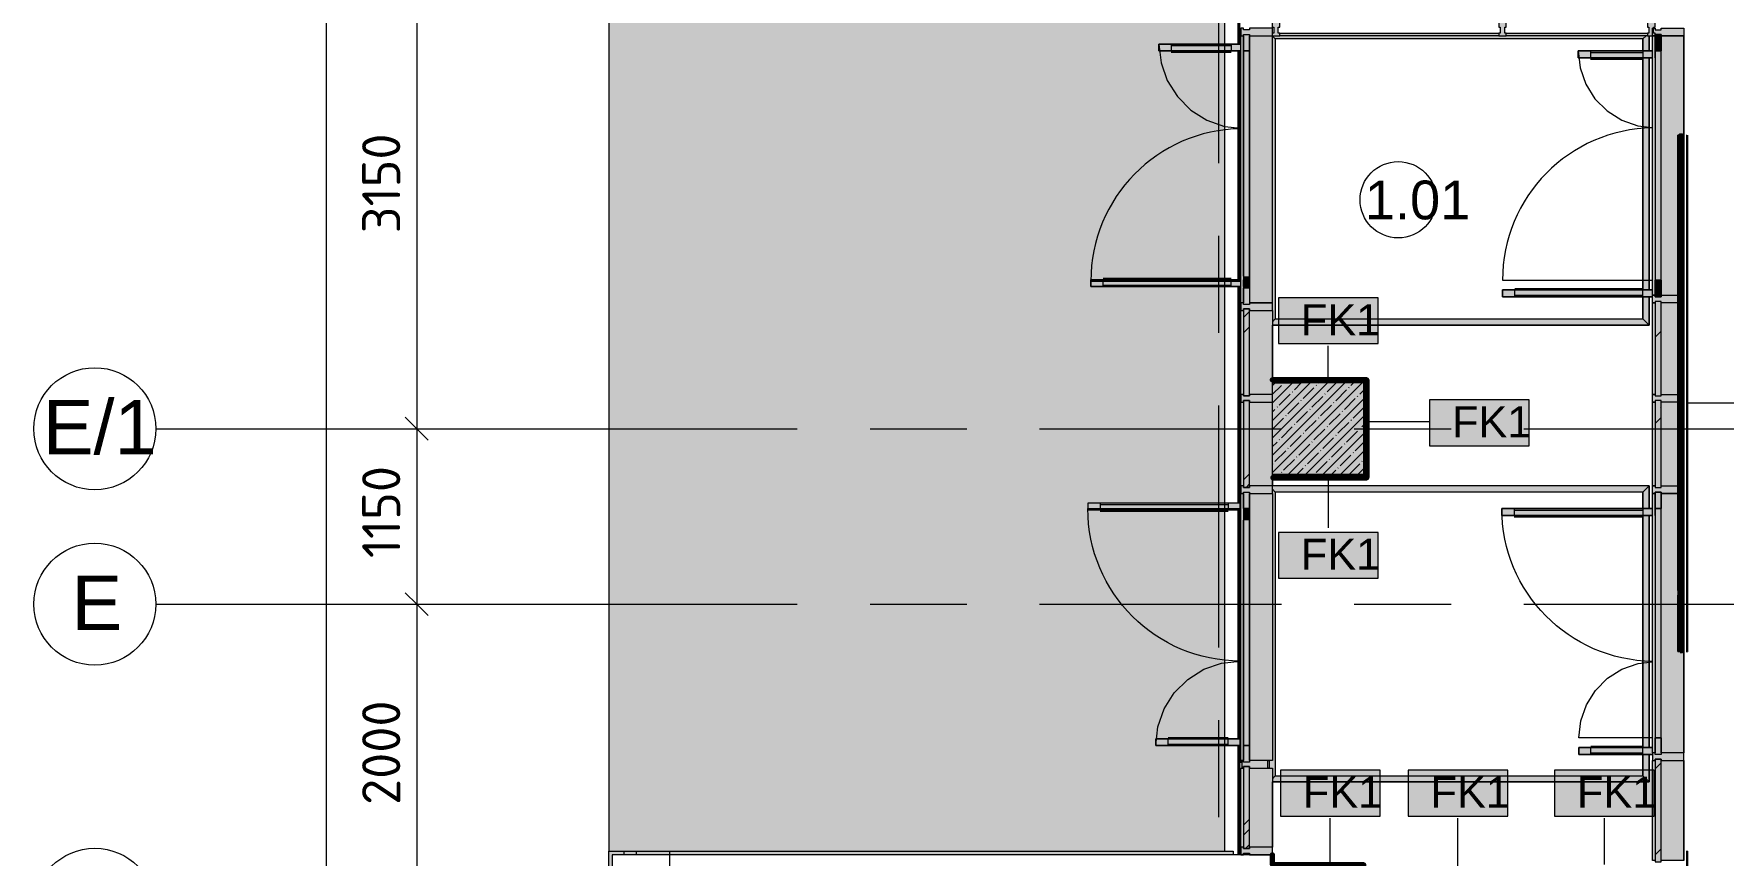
# Model space of a CAD drawing. Header units: millimetres. Extents: x -3817 to 677485, y -22715 to 103890.
# Drawn here: x -3817 to 7260, y 17265 to 22650 of the extents above; entities that cross this region are included whole.
import ezdxf

# ---------------------------------------------------------------- set-up
doc = ezdxf.new("R2010")
doc.units = ezdxf.units.MM
doc.layers.add('PDF _Геометрия', color=7, linetype='Continuous', true_color=0x1d1d1d)
doc.layers.add('PDF _Сплошная заливка', color=7, linetype='Continuous', true_color=0xffffff)
doc.layers.add('PDF _Текст', color=7, linetype='Continuous')
doc.styles.add('PDF ArialMT', font='arial.ttf')
doc.styles.add('PDF GOST-Common', font='arial.ttf')
doc.styles.add('PDF ISOCPEUR', font='isocpeur.ttf')

msp = doc.modelspace()

# ---------------------------------------------------------------- hatches: boundary and pattern name
at = {"layer": 'PDF _Сплошная заливка', "true_color": 0xeeeeee, "transparency": 33554559}
msp.add_hatch(color=7, dxfattribs=at).paths.add_polyline_path([(-47, 17291), (3992, 17291), (3992, 17984), (3540, 17984), (3540, 18029), (3992, 18029), (3992, 19529), (3094, 19529), (3094, 19574), (3992, 19574), (3992, 20993), (3114, 20993), (3114, 21038), (3992, 21038), (3992, 22538), (3560, 22538), (3560, 22583), (3992, 22583), (3992, 29163), (-47, 29163), (-47, 17803)])
at = {"layer": 'PDF _Сплошная заливка', "transparency": 33554559}
h = msp.add_hatch(color=256, dxfattribs=at)
h.paths.add_polyline_path([(4079, 17269), (4089, 17269), (4089, 17984), (4079, 17984), (4079, 17803)], flags=0)
h.paths.add_polyline_path([(4079, 18029), (4089, 18029), (4089, 19529), (4079, 19529), (4079, 18863)], flags=0)
h.paths.add_polyline_path([(4079, 19574), (4089, 19574), (4089, 20993), (4079, 20993), (4079, 19923)], flags=0)
h.paths.add_polyline_path([(4079, 21038), (4089, 21038), (4089, 22538), (4079, 22538), (4079, 22043)], flags=0)
h.paths.add_polyline_path([(4089, 22583), (4089, 29061), (4079, 29061), (4079, 22583)], flags=0)
h = msp.add_hatch(color=256, dxfattribs=at)
h.paths.add_polyline_path([(4129, 17269), (4129, 17279), (4114, 17279), (4114, 17269), (4119, 17269)], flags=0)
h.paths.add_polyline_path([(4089, 17269), (4097, 17269), (4097, 17836), (4104, 17836), (4104, 17876), (4094, 17876), (4094, 17984), (4089, 17984), (4089, 17279)], flags=0)
h.paths.add_polyline_path([(4097, 17984), (4097, 19538), (4094, 19538), (4094, 19529), (4089, 19529), (4089, 18029), (4094, 18029), (4094, 17984)], flags=0)
h.paths.add_polyline_path([(4089, 19574), (4094, 19574), (4094, 19646), (4097, 19646), (4097, 20993), (4089, 20993), (4089, 19646)], flags=0)
h.paths.add_polyline_path([(4089, 21038), (4097, 21038), (4097, 22538), (4089, 22538), (4089, 21061)], flags=0)
h.paths.add_polyline_path([(4089, 22583), (4097, 22583), (4097, 29061), (4089, 29061), (4089, 22632)], flags=0)
h.paths.add_polyline_path([(4129, 29051), (4129, 29061), (4114, 29061), (4114, 29051)], flags=0)
for points in [[(4303, 22636), (4353, 22636), (4353, 22653), (4343, 22653), (4343, 22693), (4353, 22693), (4353, 22793), (4303, 22793), (4304, 22693), (4313, 22693), (4313, 22653), (4304, 22653), (4303, 22636)], [(5838, 22636), (5838, 22653), (5828, 22653), (5828, 22693), (5838, 22693), (5838, 22793), (5788, 22793), (5788, 22693), (5798, 22693), (5798, 22653), (5788, 22653), (5788, 22636), (5828, 22636)], [(6813, 22636), (6813, 22646), (6803, 22641), (6796, 22644), (6796, 22653), (6803, 22653), (6803, 22693), (6813, 22693), (6813, 22793), (6763, 22793), (6763, 22693), (6773, 22693), (6773, 22653), (6763, 22653), (6763, 22636), (6796, 22636)], [(4303, 22636), (4304, 22636), (4304, 22686), (4154, 22686), (4154, 22676), (4114, 22676), (4114, 22686), (4097, 22686), (4097, 22636), (4114, 22636), (4114, 22646), (4154, 22646), (4154, 22636), (4283, 22636)], [(5788, 22636), (5788, 22653), (4353, 22653), (4353, 22636), (5306, 22636)], [(6665, 22636), (6763, 22636), (6763, 22653), (5838, 22653), (5838, 22636)], [(7003, 22636), (7003, 22686), (6853, 22686), (6853, 22676), (6813, 22676), (6813, 22686), (6803, 22686), (6803, 22653), (6796, 22653), (6796, 22644), (6803, 22641), (6813, 22646), (6853, 22646), (6853, 22636)], [(4079, 22538), (4097, 22538), (4097, 22583), (3560, 22583), (3560, 22538), (3948, 22538)], [(6774, 22493), (6796, 22493), (6796, 22538), (6309, 22538), (6309, 22493), (6734, 22493)], [(4079, 20993), (4097, 20993), (4097, 21038), (3114, 21038), (3114, 20993), (3948, 20993)], [(6774, 20926), (6796, 20926), (6796, 20971), (5813, 20971), (5813, 20926), (6734, 20926)], [(6962, 20886), (6962, 20936), (6853, 20936), (6853, 20926), (6813, 20926), (6813, 20936), (6796, 20936), (6796, 20886), (6813, 20886), (6813, 20896), (6853, 20896), (6853, 20886)], [(4303, 20836), (4304, 20836), (4303, 20886), (4154, 20886), (4154, 20876), (4114, 20876), (4114, 20886), (4097, 20886), (4097, 20836), (4114, 20836), (4114, 20846), (4154, 20846), (4154, 20836), (4283, 20836)], [(4154, 20276), (4154, 20846), (4114, 20846), (4114, 20276), (4129, 20276)], [(4097, 20236), (4114, 20236), (4114, 20246), (4154, 20246), (4154, 20236), (4303, 20237), (4303, 20286), (4154, 20286), (4154, 20276), (4114, 20276), (4114, 20286), (4097, 20286)], [(4627, 20361), (4903, 20361), (4903, 20381), (4309, 20382), (4309, 20362), (4481, 20361)], [(6813, 20236), (6813, 20246), (6853, 20246), (6853, 20236), (6962, 20236), (6962, 20286), (6853, 20286), (6853, 20276), (6813, 20276), (6813, 20286), (6796, 20286), (6796, 20236)], [(4154, 19676), (4154, 20246), (4114, 20246), (4114, 19676), (4129, 19676)], [(4903, 19741), (4923, 19741), (4923, 19761), (4308, 19761), (4308, 19741)], [(4094, 19538), (4097, 19538), (4097, 19646), (4094, 19646), (4094, 19635)], [(4274, 19636), (4304, 19636), (4303, 19686), (4154, 19686), (4154, 19676), (4114, 19676), (4114, 19686), (4097, 19686), (4097, 19636), (4114, 19636), (4114, 19646), (4154, 19646), (4154, 19636), (4249, 19636)], [(6853, 19636), (6962, 19636), (6962, 19686), (6853, 19686), (6853, 19676), (6813, 19676), (6813, 19686), (6796, 19686), (6796, 19636), (6813, 19636), (6813, 19646), (6853, 19646)], [(6774, 19493), (6796, 19493), (6796, 19538), (5809, 19538), (5809, 19493), (6734, 19493)], [(4079, 17984), (4094, 17984), (4094, 18029), (3540, 18029), (3540, 17984), (3948, 17984)], [(4094, 17876), (4104, 17876), (4104, 17886), (4097, 17886), (4097, 17984), (4094, 17984), (4094, 17886)], [(6734, 17926), (6796, 17926), (6796, 17971), (6313, 17971), (6313, 17926), (6665, 17926)], [(4249, 17836), (4274, 17836), (4274, 17886), (4154, 17886), (4154, 17876), (4114, 17876), (4114, 17886), (4104, 17886), (4104, 17836), (4114, 17836), (4114, 17846), (4154, 17846), (4154, 17836)], [(4129, 17309), (4154, 17309), (4154, 17846), (4114, 17846), (4114, 17309)], [(6813, 17886), (6813, 17896), (6853, 17896), (6853, 17886), (7003, 17886), (7003, 17936), (6853, 17936), (6853, 17926), (6813, 17926), (6813, 17936), (6796, 17936), (6796, 17886)], [(6813, 17221), (6853, 17221), (6853, 17896), (6813, 17896), (6813, 17746)], [(633, 17269), (4048, 17269), (4048, 17291), (133, 17291), (133, 17269), (551, 17269)], [(4303, 17269), (4304, 17269), (4303, 17319), (4154, 17319), (4154, 17309), (4114, 17309), (4114, 17319), (4097, 17319), (4097, 17269), (4114, 17269), (4114, 17279), (4154, 17279), (4154, 17269), (4283, 17269)], [(153, 17264), (4303, 17264), (4303, 17269), (-20, 17269), (-17, 17264), (133, 17264)]]:
    msp.add_hatch(color=256, dxfattribs=at).paths.add_polyline_path(points)
at = {"layer": 'PDF _Сплошная заливка', "true_color": 0x383e42, "transparency": 33554559}
for points in [[(4104, 21861), (4114, 21861), (4114, 22636), (4097, 22636), (4097, 21861)], [(4274, 21861), (4304, 21861), (4303, 22636), (4154, 22636), (4154, 21861), (4249, 21861)], [(6796, 20936), (6813, 20936), (6813, 22636), (6796, 22636), (6796, 20971)], [(6962, 20936), (6963, 21985), (7003, 21985), (7003, 22636), (6853, 22636), (6853, 20936)], [(4114, 21861), (4154, 21861), (4154, 22538), (4114, 22538), (4114, 22043)], [(4104, 21061), (4114, 21061), (4114, 21861), (4097, 21861), (4097, 21061)], [(4274, 21061), (4304, 21061), (4304, 21861), (4154, 21861), (4154, 21061), (4249, 21061)], [(4114, 20886), (4114, 21061), (4097, 21061), (4097, 20886), (4104, 20886)], [(4154, 20984), (4154, 21061), (4114, 21061), (4114, 20984), (4129, 20984)], [(4283, 20886), (4304, 20886), (4304, 21061), (4154, 21061), (4154, 20886), (4274, 20886)], [(4104, 20286), (4114, 20286), (4114, 20836), (4097, 20836), (4097, 20286)], [(4283, 20286), (4303, 20286), (4303, 20836), (4154, 20836), (4154, 20286), (4274, 20286)], [(4104, 19686), (4114, 19686), (4114, 20236), (4097, 20236), (4097, 19686)], [(4154, 19686), (4304, 19686), (4303, 20236), (4154, 20236), (4154, 19923)], [(6853, 19686), (6962, 19686), (6962, 20236), (6853, 20236), (6853, 19901)], [(4097, 19461), (4114, 19461), (4114, 19636), (4097, 19636), (4097, 19538)], [(4283, 19461), (4304, 19461), (4303, 19636), (4154, 19636), (4154, 19461), (4274, 19461)], [(6963, 17936), (7003, 17936), (7003, 18600), (6963, 18600), (6962, 19636), (6853, 19636), (6853, 17936)], [(4154, 19461), (4154, 19538), (4114, 19538), (4114, 19461), (4129, 19461)], [(4114, 18661), (4114, 19461), (4097, 19461), (4097, 18661), (4104, 18661)], [(4154, 18661), (4154, 19461), (4114, 19461), (4114, 18661), (4129, 18661)], [(4274, 18661), (4304, 18661), (4303, 19461), (4154, 19461), (4154, 18661), (4249, 18661)], [(4097, 17886), (4114, 17886), (4114, 18661), (4097, 18661), (4097, 17893)], [(4154, 17984), (4154, 18661), (4114, 18661), (4114, 17984), (4129, 17984)], [(4249, 17886), (4304, 17886), (4304, 18661), (4154, 18661), (4154, 17886)], [(4104, 17319), (4114, 17319), (4114, 17836), (4097, 17836), (4097, 17319)], [(4154, 17319), (4304, 17319), (4304, 17836), (4154, 17836), (4154, 17803)], [(6796, 17231), (6813, 17231), (6813, 17886), (6796, 17886), (6796, 17746)]]:
    msp.add_hatch(color=250, dxfattribs=at).paths.add_polyline_path(points)
at = {"layer": 'PDF _Сплошная заливка', "transparency": 33554559}
h = msp.add_hatch(color=256, dxfattribs=at)
h.paths.add_polyline_path([(4114, 20876), (4154, 20876), (4154, 20984), (4114, 20983), (4114, 20886)], flags=0)
h.paths.add_polyline_path([(4129, 22538), (4154, 22538), (4154, 22646), (4114, 22646), (4114, 22538)], flags=0)
at = {"layer": 'PDF _Сплошная заливка', "true_color": 0x8000ff, "transparency": 33554559}
h = msp.add_hatch(color=190, dxfattribs=at)
h.paths.add_polyline_path([(5798, 22616), (6734, 22616), (6754, 22636), (4304, 22635), (4323, 22616), (5788, 22616)], flags=0)
h.paths.add_polyline_path([(4304, 22653), (4313, 22653), (4313, 22656), (4304, 22656)], flags=0)
for points in [[(4304, 20762), (4323, 20781), (4323, 22616), (4304, 22635), (4304, 20781)], [(4627, 20741), (6774, 20741), (6734, 20781), (4323, 20781), (4304, 20762), (4304, 20741)], [(4304, 17767), (4323, 17786), (4323, 19646), (4304, 19665), (4304, 17886), (4283, 17886), (4283, 17836), (4304, 17836), (4304, 17786)], [(4323, 19646), (6734, 19646), (6774, 19686), (4304, 19686), (4304, 19665), (4323, 19646)], [(5986, 17746), (6774, 17746), (6734, 17786), (4323, 17786), (4304, 17767), (4304, 17746), (5306, 17746)]]:
    msp.add_hatch(color=190, dxfattribs=at).paths.add_polyline_path(points)
h = msp.add_hatch(color=190, dxfattribs=at)
h.paths.add_polyline_path([(6774, 20741), (6774, 20926), (6734, 20926), (6734, 20781)], flags=0)
h.paths.add_polyline_path([(6734, 20971), (6774, 20971), (6774, 22493), (6734, 22493), (6734, 20983)], flags=0)
h.paths.add_polyline_path([(6774, 22538), (6773, 22636), (6754, 22636), (6734, 22616), (6734, 22538)], flags=0)
at = {"layer": 'PDF _Сплошная заливка', "transparency": 33554559}
h = msp.add_hatch(color=256, dxfattribs=at)
h.paths.add_polyline_path([(4114, 17876), (4154, 17876), (4154, 17984), (4114, 17984), (4114, 17886)], flags=0)
h.paths.add_polyline_path([(4129, 19538), (4154, 19538), (4154, 19646), (4114, 19646), (4114, 19538)], flags=0)
at = {"layer": 'PDF _Сплошная заливка', "true_color": 0x8000ff, "transparency": 33554559}
h = msp.add_hatch(color=190, dxfattribs=at)
h.paths.add_polyline_path([(6774, 17746), (6774, 17926), (6734, 17926), (6734, 17786)], flags=0)
h.paths.add_polyline_path([(6734, 17971), (6774, 17971), (6774, 19493), (6734, 19493), (6734, 18863)], flags=0)
h.paths.add_polyline_path([(6734, 19538), (6774, 19538), (6774, 19686), (6734, 19646)], flags=0)
at = {"layer": 'PDF _Сплошная заливка', "transparency": 33554559}
h = msp.add_hatch(color=256, dxfattribs=at)
h.paths.add_polyline_path([(6813, 17926), (6853, 17926), (6853, 18034), (6813, 18034), (6813, 17936)], flags=0)
h.paths.add_polyline_path([(6813, 19538), (6853, 19538), (6853, 19646), (6813, 19646), (6813, 19636)], flags=0)
h = msp.add_hatch(color=256, dxfattribs=at)
h.paths.add_polyline_path([(-25, 1658), (-20, 1658), (-17, 1661), (-20, 1661)], flags=0)
h.paths.add_polyline_path([(-25, 1631), (133, 1631), (133, 1653), (-25, 1653), (-25, 5581), (-47, 5581), (-47, 1631)], flags=0)
h.paths.add_polyline_path([(-47, 7131), (-25, 7131), (-25, 7531), (-47, 7531), (-47, 7290)], flags=0)
h.paths.add_polyline_path([(-20, 17269), (-20, 17264), (-17, 17261), (-17, 17264)], flags=0)
h.paths.add_polyline_path([(-47, 9231), (-25, 9231), (-25, 17269), (133, 17269), (133, 17291), (-47, 17291), (-47, 10384)], flags=0)
h = msp.add_hatch(color=256, dxfattribs=at)
h.paths.add_polyline_path([(-25, 1658), (-20, 1661), (-20, 5581), (-25, 5581), (-25, 1661)], flags=0)
h.paths.add_polyline_path([(-25, 7131), (-20, 7131), (-20, 7531), (-25, 7531), (-25, 7290)], flags=0)
h.paths.add_polyline_path([(-20, 9231), (-20, 10431), (-25, 10431), (-25, 9231)], flags=0)
h.paths.add_polyline_path([(-25, 12731), (-20, 12731), (-20, 14131), (-25, 14131), (-25, 13034)], flags=0)
h.paths.add_polyline_path([(-20, 15031), (-20, 17269), (-25, 17269), (-25, 15031)], flags=0)

# ---------------------------------------------------------------- linework, layer by layer
at = {"layer": 'PDF _Геометрия', "color": 8, "lineweight": 9, "true_color": 0x808080}
msp.add_lwpolyline([(3992, 17291), (3992, 29163), (-47, 29163), (-47, 17291)], close=True, dxfattribs=at)
at = {"layer": 'PDF _Геометрия', "color": 7, "lineweight": 9}
for points in [[(-1899, 29031), (-1899, 1791)], [(-1306, 29031), (-1306, 24061), (-1306, 23211), (-1306, 20061), (-1306, 18911), (-1306, 16911), (-1306, 15311), (-1306, 13911), (-1306, 13011), (-1306, 12411), (-1306, 9711), (-1306, 5511), (-1306, 1791)], [(4079, 22583), (4079, 29061), (4089, 29061), (4089, 22583), (4089, 29061), (4103, 29061)], [(4114, 21061), (4114, 20886), (4097, 20886), (4097, 21061), (4097, 21861), (4097, 22636), (4114, 22636), (4114, 21861), (4114, 22538)], [(4154, 22538), (4154, 21861), (4154, 22636), (4303, 22636)], [(4154, 20984), (4154, 21061), (4154, 20886), (4304, 20886), (4304, 21061), (4304, 21861), (4304, 22636)], [(4304, 22635), (4323, 22616), (4323, 20781), (6734, 20781)], [(6754, 22636), (6734, 22616), (4323, 22616), (4323, 20781)], [(6734, 22616), (4323, 22616)], [(6796, 22538), (6796, 22636), (6813, 22636), (6813, 20936), (6796, 20936), (6796, 22636)], [(6853, 20936), (6853, 22636), (7003, 22636)], [(4079, 21038), (4079, 22538)], [(6796, 20971), (6796, 22493)], [(6813, 22538), (6813, 21034)], [(6853, 21034), (6853, 22538)], [(4079, 19574), (4079, 20993)], [(6962, 20286), (6962, 20236), (6962, 19686), (6962, 19636), (6962, 19686), (6962, 20236), (6962, 20286), (6962, 20886), (6962, 20936)], [(7003, 20886), (7003, 20936)], [(4114, 20790), (4154, 20830)], [(4303, 20286), (4154, 20286), (4154, 20836), (4304, 20836), (4304, 20382), (4304, 20741), (6774, 20741), (4304, 20741)], [(4304, 20762), (4323, 20781), (6734, 20781), (6734, 20926), (6734, 20781), (6774, 20741), (6774, 20926), (6774, 20741)], [(6796, 20286), (6796, 20886)], [(6853, 20286), (6853, 20886)], [(6962, 20236), (6962, 20286), (6962, 20886)], [(4114, 20690), (4154, 20730)], [(4671, 20395), (4671, 20605)], [(6813, 20661), (6853, 20701)], [(7003, 20236), (7003, 20286)], [(4304, 19686), (4304, 19761), (4304, 19686), (4154, 19686), (4154, 20236), (4303, 20236)], [(6796, 19686), (6796, 20236)], [(6849, 20196), (6853, 20201)], [(6853, 19686), (6853, 20236)], [(7024, 20231), (7452, 20231)], [(-1500, 20061), (-1306, 20061), (-1186, 20061)], [(4924, 20108), (5335, 20108)], [(6813, 20095), (6853, 20135)], [(4114, 19725), (4154, 19765)], [(4671, 19726), (4671, 19411)], [(4114, 17984), (4114, 18661), (4114, 17886), (4097, 17886), (4097, 18661), (4097, 19461), (4097, 19636), (4114, 19636), (4114, 19461), (4114, 18661), (4114, 19461)], [(4132, 19676), (4154, 19699)], [(4154, 19538), (4154, 19461), (4154, 19636), (4304, 19636), (4304, 19461), (4304, 18661), (4304, 17886), (4154, 17886), (4154, 18661), (4154, 17984)], [(6774, 19686), (4304, 19686)], [(6774, 19686), (4304, 19686)], [(4304, 19665), (4323, 19646), (4323, 17786), (6734, 17786)], [(6734, 19646), (4323, 19646), (4323, 17786)], [(6734, 19646), (4323, 19646)], [(6774, 19686), (6734, 19646)], [(6796, 19538), (6796, 19636), (6813, 19636), (6813, 17936), (6796, 17936), (6796, 19636)], [(7003, 17936), (7003, 19636), (7003, 17936), (6853, 17936), (6853, 19636), (6963, 19636)], [(6962, 19636), (6962, 19686)], [(7003, 19636), (7003, 19686)], [(4079, 18029), (4079, 19529)], [(6813, 19538), (6813, 18034)], [(6853, 18034), (6853, 19538)], [(6796, 17971), (6796, 19493)], [(-1500, 18911), (-1306, 18911), (-1186, 18911)], [(4249, 17269), (4129, 17269), (4089, 17269), (4079, 17269), (4079, 17984)], [(4104, 17876), (4104, 17836)], [(4283, 17886), (4283, 17836)], [(4304, 17767), (4323, 17786), (6734, 17786), (6734, 17926), (6734, 17786), (6774, 17746), (6774, 17926), (6774, 17746)], [(6796, 17231), (6796, 17886)], [(6813, 17832), (6853, 17872)], [(7003, 17231), (7003, 17886)], [(4304, 17319), (4304, 17746), (6774, 17746), (4304, 17746)], [(4683, 17199), (4683, 17509)], [(5521, 17074), (5521, 17509)], [(6481, 17204), (6481, 17509)], [(4114, 17462), (4154, 17502)], [(4114, 17396), (4154, 17436)], [(4128, 17309), (4154, 17336)], [(6813, 17267), (6853, 17307)], [(4274, 17269), (4154, 17269), (4114, 17269), (4104, 17269)]]:
    msp.add_lwpolyline(points, dxfattribs=at)
at = {"layer": 'PDF _Геометрия', "color": 253, "lineweight": 9, "true_color": 0xaaaaaa}
for points in [[(3953, 21801), (3953, 23389)], [(4097, 22583), (3560, 22583), (3574, 22460), (3615, 22343), (3681, 22238), (3769, 22150), (3874, 22084), (3991, 22043), (4097, 22031)], [(3640, 22583), (3640, 22538)], [(3640, 22573), (4034, 22573)], [(3640, 22529), (4034, 22529)], [(4034, 22583), (4034, 22538)], [(4114, 22538), (4154, 22538)], [(6796, 22538), (6309, 22538), (6322, 22426), (6359, 22320), (6419, 22224), (6499, 22144), (6595, 22084), (6701, 22047), (6796, 22036)], [(6389, 22538), (6389, 22493)], [(6389, 22528), (6733, 22528)], [(6733, 22538), (6733, 22493)], [(6853, 22538), (6813, 22538), (6853, 22538)], [(6813, 22538), (6853, 22538)], [(6389, 22484), (6733, 22484)], [(3953, 20690), (3953, 21325)], [(3194, 21047), (4034, 21047)], [(3194, 20993), (3194, 21038)], [(3194, 21003), (4034, 21003)], [(4034, 20993), (4034, 21038)], [(4154, 20984), (4114, 20984)], [(5893, 20980), (6733, 20980)], [(5893, 20926), (5893, 20971)], [(5893, 20936), (6733, 20936)], [(6733, 20926), (6733, 20971)], [(6853, 21034), (6813, 21034)], [(3953, 18626), (3953, 20214)], [(-3017, 20061), (-517, 20061), (1189, 20061)], [(1666, 20061), (2301, 20061)], [(2777, 20061), (4364, 20061)], [(4841, 20061), (5476, 20061)], [(5952, 20061), (7539, 20061)], [(3174, 19574), (3174, 19529)], [(3174, 19564), (4014, 19564)], [(3174, 19520), (4014, 19520)], [(4014, 19574), (4014, 19529)], [(4114, 19538), (4154, 19538)], [(5889, 19538), (5889, 19493)], [(5889, 19528), (6733, 19528)], [(6733, 19538), (6733, 19493)], [(6853, 19538), (6813, 19538), (6853, 19538)], [(6813, 19538), (6853, 19538)], [(5889, 19484), (6733, 19484)], [(-3017, 18911), (-517, 18911), (1189, 18911)], [(1666, 18911), (2301, 18911)], [(2777, 18911), (4364, 18911)], [(4841, 18911), (5476, 18911)], [(5952, 18911), (7539, 18911)], [(6796, 18034), (6313, 18034), (6326, 18146), (6363, 18251), (6422, 18346), (6502, 18425), (6596, 18485), (6702, 18522), (6796, 18532)], [(3953, 17515), (3953, 18150)], [(3620, 18038), (4014, 18038)], [(3620, 17984), (3620, 18029)], [(3620, 17994), (4014, 17994)], [(4014, 17984), (4014, 18029)], [(4154, 17984), (4114, 17984)], [(6393, 17980), (6733, 17980)], [(6393, 17926), (6393, 17971)], [(6733, 17926), (6733, 17971)], [(6853, 18034), (6813, 18034)], [(6393, 17936), (6733, 17936)], [(353, 12617), (353, 14791), (353, 17291)]]:
    msp.add_lwpolyline(points, dxfattribs=at)
at = {"layer": 'PDF _Геометрия', "color": 7, "lineweight": 20}
for points in [[(4343, 22653), (4343, 22693), (4353, 22693), (4353, 22793), (4303, 22793), (4303, 22693), (4313, 22693), (4313, 22653), (4303, 22653), (4303, 22636), (4353, 22636), (4353, 22653)], [(5838, 22653), (5828, 22653), (5828, 22693), (5838, 22693), (5838, 22793), (5788, 22793), (5788, 22693), (5798, 22693), (5798, 22653), (5788, 22653), (5788, 22636), (5838, 22636)], [(6813, 22653), (6803, 22653), (6803, 22693), (6813, 22693), (6813, 22793), (6763, 22793), (6763, 22693), (6773, 22693), (6773, 22653), (6763, 22653), (6763, 22636), (6813, 22636)], [(4114, 22636), (4114, 22646), (4154, 22646), (4154, 22636), (4304, 22636), (4304, 22686), (4154, 22686), (4154, 22676), (4114, 22676), (4114, 22686), (4097, 22686), (4097, 22636)], [(6853, 22646), (6813, 22646), (6813, 22636), (6796, 22636), (6796, 22686), (6813, 22686), (6813, 22676), (6853, 22676), (6853, 22686), (7003, 22686), (7003, 22636), (6853, 22636)], [(4114, 20836), (4114, 20846), (4154, 20846), (4154, 20836), (4304, 20836), (4304, 20886), (4154, 20886), (4154, 20876), (4114, 20876), (4114, 20886), (4097, 20886), (4097, 20836)], [(4114, 20846), (4114, 20276), (4154, 20276), (4154, 20846)], [(6813, 20896), (6813, 20276), (6853, 20276), (6853, 20896)], [(4114, 20246), (4114, 19676), (4154, 19676), (4154, 20246)], [(6813, 20246), (6813, 19676), (6853, 19676), (6853, 20246)], [(4114, 19636), (4114, 19646), (4154, 19646), (4154, 19636), (4304, 19636), (4304, 19686), (4154, 19686), (4154, 19676), (4114, 19676), (4114, 19686), (4097, 19686), (4097, 19636)], [(4114, 17836), (4114, 17846), (4154, 17846), (4154, 17836), (4274, 17836), (4274, 17886), (4154, 17886), (4154, 17876), (4114, 17876), (4114, 17886), (4104, 17886), (4104, 17836)], [(4114, 17846), (4114, 17309), (4154, 17309), (4154, 17846)], [(6813, 17886), (6813, 17896), (6853, 17896), (6853, 17886), (7003, 17886), (7003, 17936), (6853, 17936), (6853, 17926), (6813, 17926), (6813, 17936), (6796, 17936), (6796, 17886)], [(6813, 17896), (6813, 17221), (6853, 17221), (6853, 17896)], [(4114, 17269), (4114, 17279), (4154, 17279), (4154, 17269), (4304, 17269), (4304, 17319), (4154, 17319), (4154, 17309), (4114, 17309), (4114, 17319), (4097, 17319), (4097, 17269)]]:
    msp.add_lwpolyline(points, close=True, dxfattribs=at)
at = {"layer": 'PDF _Геометрия', "color": 253, "lineweight": 13, "true_color": 0xaaaaaa}
for points in [[(4114, 22646), (4154, 22646), (4154, 22538), (4114, 22538)], [(6813, 22646), (6853, 22646), (6853, 22538), (6813, 22538)], [(4114, 20984), (4154, 20984), (4154, 20876), (4114, 20876)], [(6813, 21034), (6853, 21034), (6853, 20926), (6813, 20926)], [(4114, 19646), (4154, 19646), (4154, 19538), (4114, 19538)], [(6813, 19646), (6853, 19646), (6853, 19538), (6813, 19538)], [(4114, 17984), (4154, 17984), (4154, 17876), (4114, 17876)], [(6813, 18034), (6853, 18034), (6853, 17926), (6813, 17926)]]:
    msp.add_lwpolyline(points, close=True, dxfattribs=at)
at = {"layer": 'PDF _Геометрия', "color": 7, "lineweight": 9}
for points in [[(4353, 22653), (5788, 22653), (5788, 22636), (4353, 22636)], [(5838, 22653), (6763, 22653), (6763, 22636), (5838, 22636)], [(6734, 22616), (6734, 22538)], [(6774, 22636), (6774, 22538)], [(6962, 21985), (6962, 20936), (6962, 20886), (6962, 20936), (6962, 21985), (7003, 21985), (7003, 20936), (7003, 22636), (7003, 20936), (7003, 21985)], [(4089, 22538), (4089, 21038)], [(6734, 22493), (6734, 20971)], [(6774, 22493), (6774, 20971)], [(4114, 21861), (4114, 21061)], [(4154, 21861), (4154, 21061)], [(4089, 20993), (4089, 19574)], [(4114, 20836), (4114, 20286), (4097, 20286), (4097, 20836)], [(4997, 20919), (4344, 20919), (4344, 20619), (4997, 20619)], [(6813, 20886), (6813, 20286), (6796, 20286), (6796, 20886)], [(7003, 20886), (7003, 20286)], [(7003, 20286), (7003, 20886)], [(4903, 20361), (4303, 20361), (4303, 19761), (4903, 19761)], [(4304, 20381), (4304, 20361)], [(4114, 20236), (4114, 19686), (4097, 19686), (4097, 20236)], [(5988, 20250), (5335, 20250), (5335, 19950), (5988, 19950)], [(6813, 20236), (6813, 19686), (6796, 19686), (6796, 20236)], [(7003, 20236), (7003, 19686)], [(7003, 19686), (7003, 20236)], [(6734, 19646), (6734, 19538)], [(6774, 19686), (6774, 19538)], [(4089, 19529), (4089, 18029)], [(4154, 19461), (4154, 18661)], [(6734, 19493), (6734, 17971)], [(6774, 19493), (6774, 17971)], [(4997, 19381), (4344, 19381), (4344, 19081), (4997, 19081)], [(4089, 17984), (4089, 17269)], [(4114, 17836), (4114, 17319), (4097, 17319), (4097, 17836)], [(4304, 17836), (4304, 17319), (4154, 17319), (4154, 17836)], [(4283, 17836), (4274, 17836), (4274, 17886), (4283, 17886)], [(6813, 17886), (6813, 17231), (6796, 17231), (6796, 17886)], [(7003, 17886), (7003, 17231), (6853, 17231), (6853, 17886)], [(5010, 17822), (4357, 17822), (4357, 17522), (5010, 17522)], [(5847, 17822), (5194, 17822), (5194, 17522), (5847, 17522)], [(6807, 17822), (6154, 17822), (6154, 17522), (6807, 17522)], [(4129, 17279), (4129, 17269)]]:
    msp.add_lwpolyline(points, close=True, dxfattribs=at)
at = {"layer": 'PDF _Геометрия', "color": 253, "lineweight": 9, "true_color": 0xaaaaaa}
for points in [[(4097, 22538), (3560, 22538), (3560, 22583), (4097, 22583), (3560, 22583), (3560, 22538)], [(6796, 22493), (6309, 22493), (6309, 22538), (6796, 22538), (6309, 22538), (6309, 22493)], [(6813, 22538), (6813, 22493)], [(4097, 20993), (3114, 20993), (3114, 21038), (4097, 21038), (3114, 21038), (3114, 20993)], [(4114, 21038), (4114, 20993)], [(4114, 21029), (4154, 21029), (4154, 20984), (4154, 21029)], [(6796, 20926), (5813, 20926), (5813, 20971), (6796, 20971), (5813, 20971), (5813, 20926)], [(6813, 21034), (6853, 21034)], [(4094, 19538), (4097, 19538), (4094, 19538), (4094, 19646), (4097, 19646), (4094, 19646)], [(4094, 19529), (4094, 19574), (3094, 19574), (3094, 19529), (4094, 19529), (4094, 19574), (3094, 19574), (3094, 19529)], [(4134, 19538), (4114, 19538)], [(6796, 19493), (5809, 19493), (5809, 19538), (6796, 19538), (5809, 19538), (5809, 19493)], [(6813, 19538), (6813, 19493)], [(4094, 18029), (4094, 17984), (3540, 17984), (3540, 18029), (4094, 18029), (3540, 18029), (3540, 17984), (4094, 17984)], [(4094, 17984), (4097, 17984), (4094, 17984), (4094, 17876), (4104, 17876), (4094, 17876)], [(4114, 17984), (4134, 17984)], [(6796, 17926), (6313, 17926), (6313, 17971), (6796, 17971), (6313, 17971), (6313, 17926)], [(6813, 18034), (6853, 18034)]]:
    msp.add_lwpolyline(points, close=True, dxfattribs=at)
for points in [[(4097, 22028, 0.410096), (3114, 21029), (4097, 21029)], [(6796, 22033, 0.410096), (5813, 21034), (6796, 21034)], [(4094, 17984), (3540, 17984), (3554, 18108), (3595, 18225), (3661, 18330), (3749, 18418), (3854, 18484), (3971, 18525), (4094, 18538, -0.414212), (3094, 19538), (4094, 19538)], [(6796, 18536, -0.410112), (5809, 19538), (6796, 19538)]]:
    msp.add_lwpolyline(points, format="xyb", dxfattribs=at)
at = {"layer": 'PDF _Геометрия', "color": 9, "lineweight": 9, "true_color": 0xc0c0c0}
for points in [[(6963, 21791), (6963, 21985), (6963, 18600), (6963, 18971)], [(7003, 21791), (7003, 21985), (7003, 18600), (7003, 18971)], [(6963, 20861), (6963, 21761)], [(7003, 21761), (7003, 20861)], [(6963, 19931), (6963, 20831)], [(7003, 20831), (7003, 19931)], [(4903, 20361), (4903, 19761), (4308, 19761), (4308, 19741), (4923, 19741), (4923, 19761), (4923, 20381), (4903, 20381), (4309, 20382), (4309, 20362), (4481, 20361)], [(6963, 19001), (6963, 19901)], [(7003, 19901), (7003, 19001)], [(-25, 9231), (-47, 9231), (-47, 17291), (133, 17291), (133, 17269)], [(133, 17291), (4048, 17291), (4048, 17269)], [(4303, 17202), (4303, 17269), (133, 17269), (-20, 17269), (-25, 17269), (-25, 15031), (133, 15031), (133, 14131), (133, 15031), (333, 15031), (333, 16611), (353, 16611), (353, 16391)]]:
    msp.add_lwpolyline(points, dxfattribs=at)
for points in [[(7003, 21985), (6963, 21985)], [(7003, 18600), (6963, 18600)]]:
    msp.add_lwpolyline(points, close=True, dxfattribs=at)
at = {"layer": 'PDF _Геометрия', "color": 192, "lineweight": 53, "true_color": 0x6700ce}
msp.add_lwpolyline([(6978, 18600), (6978, 21985), (6988, 21985), (6988, 18600)], close=True, dxfattribs=at)
at = {"layer": 'PDF _Геометрия', "color": 33, "lineweight": 30, "true_color": 0xd7a38a}
msp.add_lwpolyline([(7024, 21985), (7024, 18600), (7023, 18600), (7023, 21985)], close=True, dxfattribs=at)
at = {"layer": 'PDF _Геометрия', "color": 7, "lineweight": 20}
for points in [[(6962, 20886), (6853, 20886), (6853, 20896), (6813, 20896), (6813, 20886), (6796, 20886), (6796, 20936), (6813, 20936), (6813, 20926), (6853, 20926), (6853, 20936), (6962, 20936)], [(4303, 20286), (4154, 20286), (4154, 20276), (4114, 20276), (4114, 20286), (4097, 20286), (4097, 20236), (4114, 20236), (4114, 20246), (4154, 20246), (4154, 20236), (4303, 20236)], [(6962, 20236), (6853, 20236), (6853, 20246), (6813, 20246), (6813, 20236), (6796, 20236), (6796, 20286), (6813, 20286), (6813, 20276), (6853, 20276), (6853, 20286), (6962, 20286)], [(-1231, 19986), (-1306, 20061), (-1381, 20136)], [(6962, 19636), (6853, 19636), (6853, 19646), (6813, 19646), (6813, 19636), (6796, 19636), (6796, 19686), (6813, 19686), (6813, 19676), (6853, 19676), (6853, 19686), (6962, 19686)], [(-1231, 18836), (-1306, 18911), (-1381, 18986)]]:
    msp.add_lwpolyline(points, dxfattribs=at)
at = {"layer": 'PDF _Геометрия', "color": 253, "lineweight": 9, "true_color": 0x9b9b9b}
for points in [[(4389, 20382), (4399, 20382)], [(4480, 20382), (4490, 20382)], [(4571, 20382), (4581, 20382)], [(4754, 20382), (4764, 20382)], [(4846, 20382), (4856, 20382)], [(4907, 20382), (4917, 20382)], [(4357, 20362), (4353, 20369)], [(4452, 20379), (4451, 20381)], [(4533, 20361), (4531, 20366)], [(4549, 20373), (4544, 20364)], [(4589, 20381), (4585, 20375)], [(4794, 20372), (4789, 20363)], [(4862, 20368), (4859, 20361)], [(4876, 20378), (4874, 20381)], [(4907, 20321), (4917, 20321)], [(4915, 20337), (4910, 20328)], [(4918, 20366), (4912, 20375)], [(4922, 20298), (4917, 20307)], [(4910, 20257), (4905, 20265)], [(4911, 20269), (4906, 20260)], [(4907, 20230), (4917, 20230)], [(4922, 20227), (4917, 20219)], [(4903, 20147), (4903, 20147)], [(4907, 20079), (4903, 20086)], [(4910, 20023), (4905, 20015)], [(4907, 20047), (4917, 20047)], [(4907, 19986), (4917, 19986)], [(4921, 19982), (4916, 19973)], [(4923, 19991), (4922, 19993)], [(4907, 19895), (4917, 19895)], [(4327, 19744), (4322, 19752)], [(4358, 19742), (4368, 19742)], [(4372, 19761), (4371, 19760)], [(4504, 19741), (4499, 19749)], [(4510, 19742), (4521, 19742)], [(4538, 19745), (4536, 19741)], [(4580, 19756), (4575, 19748)], [(4599, 19760), (4598, 19761)], [(4602, 19742), (4612, 19742)], [(4618, 19761), (4616, 19759)], [(4680, 19741), (4677, 19746)], [(4688, 19761), (4684, 19755)], [(4693, 19742), (4703, 19742)], [(4784, 19744), (4782, 19741)], [(4876, 19742), (4886, 19742)], [(4913, 19765), (4908, 19774)]]:
    msp.add_lwpolyline(points, dxfattribs=at)
at = {"layer": 'PDF _Геометрия', "color": 231, "lineweight": 70, "true_color": 0xff80c0}
msp.add_lwpolyline([(4923, 20381), (4923, 19741), (4308, 19741), (4308, 19740), (4924, 19740), (4924, 19741), (4924, 20382), (4923, 20382), (4303, 20382), (4303, 20381)], close=True, dxfattribs=at)
at = {"layer": 'PDF _Геометрия', "lineweight": 9}
for points in [[(4303, 20342), (4323, 20361)], [(4303, 20228), (4437, 20361)], [(4303, 20113), (4551, 20361)], [(4303, 19999), (4665, 20361)], [(4303, 19885), (4779, 20361)], [(4303, 19771), (4893, 20361)], [(4303, 20285), (4363, 20345)], [(4349, 20216), (4420, 20288)], [(4378, 20359), (4380, 20361)], [(4435, 20302), (4437, 20304)], [(4449, 20316), (4494, 20361)], [(4506, 20259), (4577, 20330)], [(4563, 20202), (4634, 20273)], [(4591, 20345), (4594, 20347)], [(4606, 20359), (4608, 20361)], [(4648, 20288), (4651, 20290)], [(4663, 20302), (4722, 20361)], [(4720, 20245), (4791, 20316)], [(4805, 20330), (4808, 20333)], [(4819, 20345), (4836, 20361)], [(4862, 20273), (4865, 20276)], [(4877, 20288), (4903, 20314)], [(4303, 20170), (4321, 20188)], [(4335, 20202), (4337, 20204)], [(4406, 20159), (4477, 20231)], [(4407, 19761), (4903, 20257)], [(4463, 20102), (4534, 20173)], [(4492, 20245), (4494, 20247)], [(4549, 20188), (4551, 20190)], [(4620, 20145), (4691, 20216)], [(4705, 20231), (4708, 20233)], [(4762, 20173), (4765, 20176)], [(4777, 20188), (4848, 20259)], [(4834, 20131), (4903, 20200)], [(4306, 20059), (4378, 20131)], [(4363, 20002), (4435, 20074)], [(4392, 20145), (4394, 20147)], [(4449, 20088), (4451, 20090)], [(4520, 20045), (4591, 20116)], [(4521, 19761), (4903, 20143)], [(4577, 19988), (4648, 20059)], [(4606, 20131), (4608, 20133)], [(4663, 20074), (4665, 20076)], [(4677, 20088), (4748, 20159)], [(4734, 20031), (4805, 20102)], [(4819, 20116), (4822, 20119)], [(4877, 20059), (4879, 20062)], [(4891, 20074), (4903, 20086)], [(4303, 19942), (4335, 19974)], [(4349, 19988), (4351, 19991)], [(4420, 19945), (4492, 20017)], [(4477, 19888), (4549, 19960)], [(4506, 20031), (4508, 20033)], [(4563, 19974), (4565, 19976)], [(4634, 19931), (4705, 20002)], [(4635, 19761), (4903, 20029)], [(4691, 19874), (4762, 19945)], [(4720, 20017), (4722, 20019)], [(4777, 19960), (4779, 19962)], [(4791, 19974), (4862, 20045)], [(4848, 19917), (4903, 19972)], [(4306, 19831), (4309, 19834)], [(4321, 19846), (4392, 19917)], [(4378, 19789), (4449, 19860)], [(4406, 19931), (4408, 19934)], [(4463, 19874), (4465, 19876)], [(4534, 19831), (4606, 19903)], [(4591, 19774), (4663, 19846)], [(4620, 19917), (4622, 19919)], [(4677, 19860), (4679, 19862)], [(4748, 19817), (4819, 19888)], [(4750, 19761), (4903, 19915)], [(4807, 19761), (4877, 19831)], [(4834, 19903), (4836, 19905)], [(4891, 19846), (4893, 19848)], [(4363, 19774), (4366, 19777)], [(4464, 19761), (4506, 19803)], [(4520, 19817), (4522, 19819)], [(4578, 19761), (4580, 19762)], [(4692, 19761), (4720, 19789)], [(4734, 19803), (4736, 19805)], [(4864, 19761), (4903, 19801)]]:
    msp.add_lwpolyline(points, dxfattribs=at)
at = {"layer": 'PDF _Геометрия', "color": 116, "lineweight": 13, "true_color": 0x008040}
msp.add_lwpolyline([(54, 17269), (54, 17291)], dxfattribs=at)
at = {"layer": 'PDF _Геометрия', "color": 33, "lineweight": 30, "true_color": 0xd7a38a}
msp.add_lwpolyline([(7023, 17181), (7023, 17291), (7024, 17291), (7024, 17181)], dxfattribs=at)
at = {"layer": 'PDF _Геометрия', "color": 231, "lineweight": 70, "true_color": 0xff80c0}
msp.add_lwpolyline([(4903, 17111), (4904, 17111), (4904, 17161), (4904, 17181), (4904, 17201), (4904, 17202), (4304, 17202), (4304, 17269), (4303, 17269), (4303, 17202)], dxfattribs=at)
at = {"layer": 'PDF _Геометрия', "color": 7, "lineweight": 9}
msp.add_circle((5129, 21562), 250, dxfattribs=at)
msp.add_circle((5129, 21562), 250, dxfattribs=at)
at = {"layer": 'PDF _Геометрия', "color": 253, "lineweight": 9, "true_color": 0xaaaaaa}
for centre in [(-3417, 20061), (-3417, 18911), (-3417, 16911)]:
    msp.add_circle(centre, 400, dxfattribs=at)
at = {"layer": 'PDF _Геометрия', "color": 253, "lineweight": 20, "true_color": 0xaaaaaa}
for centre in [(-3417, 20061), (-3417, 18911), (-3417, 16911)]:
    msp.add_circle(centre, 400, dxfattribs=at)
at = {"layer": 'PDF _Сплошная заливка', "lineweight": 35, "transparency": 33554559}
for points in [[(6853, 22538), (6853, 22646), (6813, 22538), (6813, 22646)], [(7003, 18600), (7003, 21985), (6963, 18600), (6963, 21985)], [(6853, 20926), (6853, 21034), (6813, 20926), (6813, 21034)], [(6853, 20276), (6853, 20896), (6813, 20276), (6813, 20896)], [(4903, 19761), (4903, 20361), (4303, 19761), (4303, 20361)], [(4923, 19761), (4922, 20381), (4903, 19761), (4903, 20381)], [(6853, 19676), (6853, 20246), (6813, 19676), (6813, 20246)], [(3094, 19529), (4094, 19529), (3094, 19574), (4094, 19574)], [(4129, 17269), (4154, 17269), (4129, 17279), (4154, 17279)]]:
    msp.add_solid(points, dxfattribs=at)
at = {"layer": 'PDF _Сплошная заливка', "color": 250, "lineweight": 35, "true_color": 0x383e42, "transparency": 33554559}
for points in [[(6853, 21034), (6853, 22538), (6813, 21034), (6813, 22538)], [(4114, 21061), (4154, 21061), (4114, 21861), (4154, 21861)], [(6813, 20286), (6813, 20886), (6796, 20286), (6796, 20886)], [(6962, 20286), (6962, 20886), (6853, 20286), (6853, 20886)], [(6813, 19686), (6813, 20236), (6796, 19686), (6796, 20236)], [(6813, 17936), (6813, 19636), (6796, 17936), (6796, 19636)], [(6853, 18034), (6853, 19538), (6813, 18034), (6813, 19538)], [(7003, 17231), (7003, 17886), (6853, 17231), (6853, 17886)]]:
    msp.add_solid(points, dxfattribs=at)
at = {"layer": 'PDF _Сплошная заливка', "lineweight": 9, "transparency": 33554559}
for points in [[(4997, 20919), (4344, 20919), (4997, 20619), (4344, 20619)], [(5988, 20250), (5335, 20250), (5988, 19950), (5335, 19950)], [(4997, 19381), (4344, 19381), (4997, 19081), (4344, 19081)], [(5010, 17822), (4357, 17822), (5010, 17522), (4357, 17522)], [(5847, 17822), (5194, 17822), (5847, 17522), (5194, 17522)], [(6807, 17822), (6154, 17822), (6807, 17522), (6154, 17522)]]:
    msp.add_solid(points, dxfattribs=at)
at = {"layer": 'PDF _Сплошная заливка', "color": 254, "lineweight": 35, "true_color": 0xffb9dc, "transparency": 33554559}
for points in [[(4923, 20381), (4923, 20382), (4903, 20381)], [(4923, 19741), (4924, 19741), (4923, 19761)]]:
    msp.add_solid(points, dxfattribs=at)

# ---------------------------------------------------------------- texts
at = {"layer": 'PDF _Текст', "char_height": 250.1, "attachment_point": 4, "rotation": 90, "style": 'PDF ISOCPEUR'}
for s, insert in [('3150', (-1539, 21342)), ('1150', (-1539, 19213)), ('2000', (-1539, 17595))]:
    msp.add_mtext(s, dxfattribs=dict(at, insert=insert))
at = {"layer": 'PDF _Текст', "color": 250, "true_color": 0x3c3c3c, "insert": (4911, 21559), "char_height": 254, "attachment_point": 4, "style": 'PDF GOST-Common'}
msp.add_mtext('1.01', dxfattribs=at)
at = {"layer": 'PDF _Текст', "char_height": 203.2, "attachment_point": 4, "style": 'PDF GOST-Common'}
for insert in [(4491, 20775), (5482, 20106), (4491, 19238), (4504, 17679), (5341, 17679), (6301, 17679)]:
    msp.add_mtext('FK1', dxfattribs=dict(at, insert=insert))
at = {"layer": 'PDF _Текст', "color": 9, "true_color": 0xbebebe, "attachment_point": 4, "style": 'PDF ArialMT'}
for s, insert, char_height in [('Е/1', (-3757, 20069), 355.6), ('Е', (-3569, 18919), 356)]:
    msp.add_mtext(s, dxfattribs=dict(at, insert=insert, char_height=char_height))

doc.saveas('drawing.dxf')
